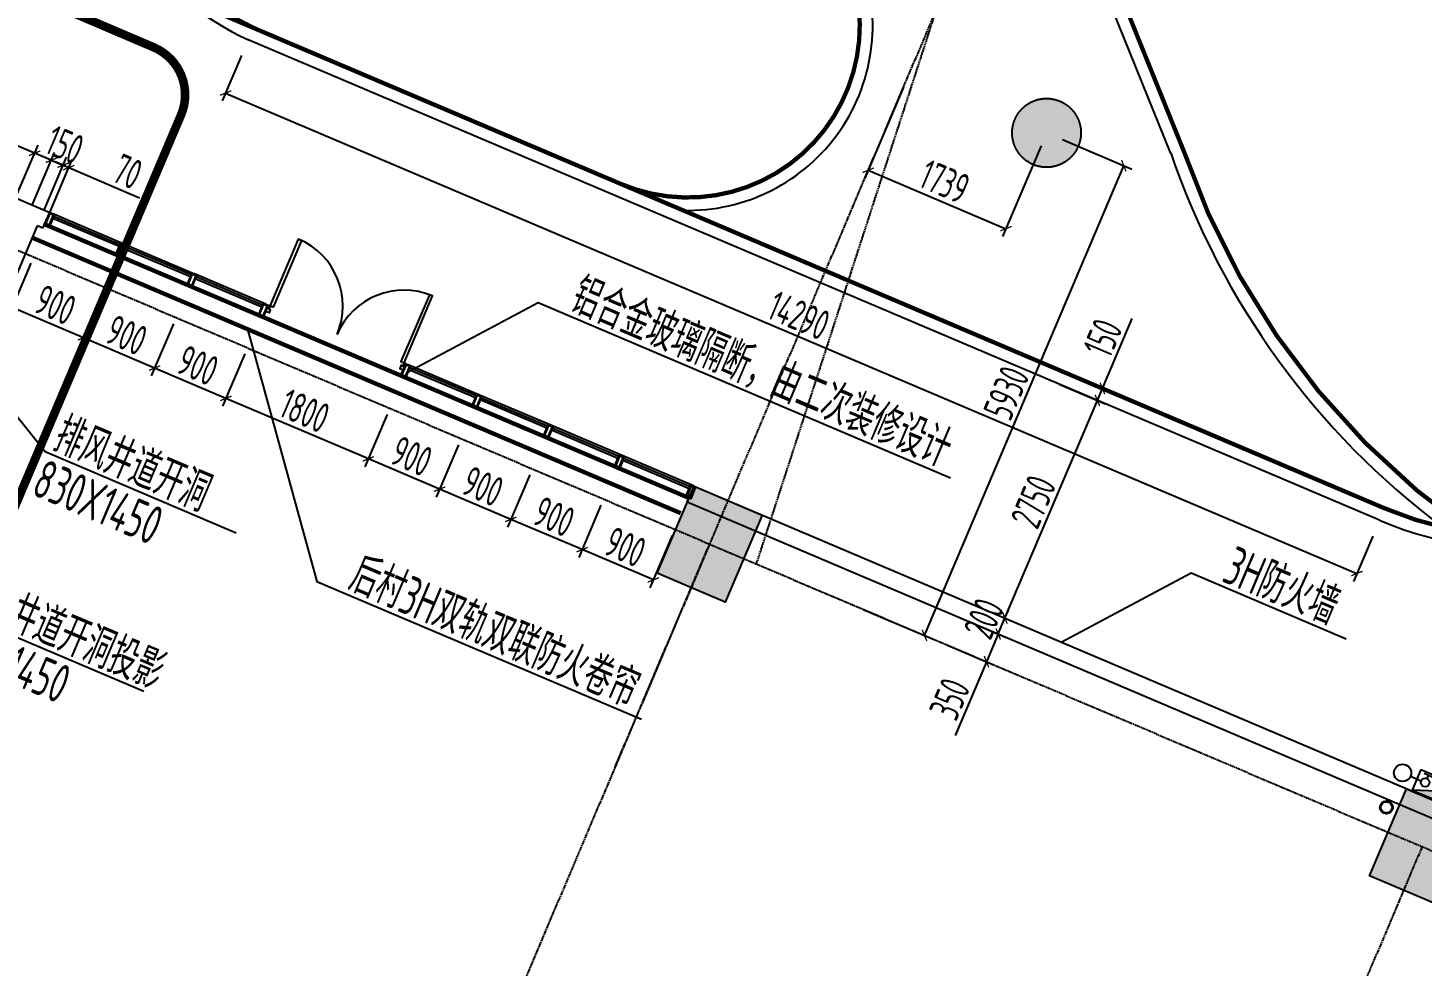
# Model space of a CAD drawing. Extents: x -3523 to 12007717, y -6694179 to 21431.
# Drawn here: x 11941555 to 11957767, y -6424148 to -6413245 of the extents above; entities that cross this region are included whole.
import ezdxf
from ezdxf.enums import TextEntityAlignment as Align
from ezdxf.xclip import XClip

# ---------------------------------------------------------------- set-up
doc = ezdxf.new("R2010")
doc.units = 0
doc.header["$LTSCALE"] = 10
doc.header["$MEASUREMENT"] = 0
doc.header["$XCLIPFRAME"] = 0
for name, pattern in [('A3-RG-axis-100$0$CENTER', [2, 1.25, -0.25, 0.25, -0.25]), ('A3-RI-4F$0$DASH', [0.35, 0.25, -0.1]), ('A3-RI-4F$0$DASHED2', [0.375, 0.25, -0.125]), ('DASHED2', [0.375, 0.25, -0.125])]:
    doc.linetypes.add(name, pattern=pattern)
for name, color, linetype in [('A-CLOD', 200, 'Continuous'), ('A3-RB-4F-100$0$A-DIMS-100', 1, 'Continuous'), ('A3-RG-axis-100$0$A-DIMS-100', 1, 'Continuous'), ('A3-RG-axis-100$0$A-GRID', 1, 'A3-RG-axis-100$0$CENTER'), ('A3-RI-4F$0$A-DETAILS', 11, 'Continuous'), ('A3-RI-4F$0$A-DOOR-ROLL', 2, 'A3-RI-4F$0$DASHED2'), ('A3-RI-4F$0$A-FLOR-CURT', 55, 'Continuous'), ('A3-RI-4F$0$A-GLAZ', 140, 'Continuous'), ('A3-RI-4F$0$A-STRS-HRAL', 80, 'Continuous'), ('A3-RI-4F$0$A-WALL', 7, 'Continuous'), ('A3-RM-4F$0$$AUDIT_BAD_LAYER1', 7, 'Continuous'), ('A3-RM-4F$0$0P-1', 191, 'Continuous'), ('A3-RM-4F$0$0P-FE-FH-P', 41, 'A3-RM-4F$0$YJdef_FE-FH_LINE_F'), ('A3-RM-4F$0$0P-FE-FH-V', 141, 'Continuous'), ('A3-RM-4F$0$0P-FE-HY', 141, 'Continuous'), ('A3-RS-1F$0$A-HATH-GRAY', 8, 'Continuous'), ('A3-RS-1F$0$A-WALL', 7, 'Continuous'), ('A3-SYMB-4F-100$0$A-SYMB', 4, 'Continuous'), ('A3-SYMB-4F-100$0$A-SYMB-AREA', 4, 'Continuous'), ('A3-SYMB-4F-100$0$A-SYMB-NAME', 4, 'Continuous'), ('A3-SYMB-4F-100$0$A-SYMB-NAME-E', 4, 'Continuous')]:
    doc.layers.add(name, color=color, linetype=linetype)
doc.styles.add('A3-RB-4F-100$0$XD2008', font='xd-hzs.shx', dxfattribs={"width": 0.7, "bigfont": 'xd-hztxt.shx'})
doc.styles.add('A3-RG-axis-100$0$XD2008', font='xd-hzs.shx', dxfattribs={"width": 0.7, "bigfont": 'xd-hztxt.shx'})
doc.styles.add('A3-RM-4F$0$hz1', font='hzs.shx', dxfattribs={"width": 0.75, "bigfont": 'hztxt.shx'})
doc.styles.add('A3-SYMB-4F-100$0$ECADI', font='hzs.shx', dxfattribs={"width": 0.7, "bigfont": 'hztxt.shx'})
doc.linetypes.add('A3-RM-4F$0$YJdef_FE-FH_LINE_F', pattern='A,4,-0.2,["F",A3-RM-4F$0$hz1,S=0.2,R=0,X=-0.1,Y=-0.1],-0.1', length=4.3)
doc.dimstyles.new('A3-RB-4F-100$0$XD100$0', dxfattribs={"dimscale": 100, "dimtxt": 3.5, "dimasz": 1, "dimexe": 1, "dimexo": 2, "dimgap": 0.5, "dimtad": 1, "dimdec": 0, "dimdsep": 46, "dimtxsty": 'A3-RB-4F-100$0$XD2008', "dimblk1": 'A3-RB-4F-100$0$_ARCHTICK', "dimblk2": 'A3-RB-4F-100$0$_ARCHTICK', "dimsah": 1, "dimcen": 2.5, "dimclrt": 4, "dimaunit": 1, "dimadec": 0, "dimazin": 0, "dimtfac": 1, "dimtdec": 0, "dimtix": 1, "dimtmove": 0, "dimatfit": 3, "dimfxl": 0, "dimtolj": 1, "dimtzin": 0, "dimarcsym": 0})
doc.dimstyles.new('A3-RG-axis-100$0$XD100$0', dxfattribs={"dimscale": 100, "dimtxt": 3.5, "dimasz": 1, "dimexe": 1, "dimexo": 2, "dimgap": 0.5, "dimtad": 1, "dimdec": 0, "dimdsep": 46, "dimtxsty": 'A3-RG-axis-100$0$XD2008', "dimblk1": 'A3-RG-axis-100$0$_ARCHTICK', "dimblk2": 'A3-RG-axis-100$0$_ARCHTICK', "dimsah": 1, "dimcen": 2.5, "dimclrt": 4, "dimaunit": 1, "dimadec": 0, "dimazin": 0, "dimtfac": 1, "dimtdec": 0, "dimtix": 1, "dimtmove": 0, "dimatfit": 3, "dimfxl": 0, "dimtolj": 1, "dimtzin": 0, "dimarcsym": 0})

# ---------------------------------------------------------------- blocks, each defined once
blk = doc.blocks.new('A3-RI-4F$0$BLM1740')
at = {"layer": 'A3-RI-4F$0$A-GLAZ'}
for points in [[(-1240, -123), (-910, 655), (-874, 640), (-1205, -138)], [(317, -784), (647, -6), (612, 9), (281, -769)], [(-1263, -114), (-1240, -123), (-1255, -159), (-1238, -166), (-1253, -202), (-1293, -185)], [(339, -794), (317, -784), (302, -820), (284, -812), (269, -848), (309, -865)]]:
    blk.add_lwpolyline(points, close=True, dxfattribs=at)
for centre, start, end in [((-1240, -123), 337, 67), ((317, -784), 67, 157)]:
    blk.add_arc(centre, 846, start, end, dxfattribs=at)
blk = doc.blocks.new('A3-RI-4F$0$GEDUAN900')
at = {"layer": 'A3-RI-4F$0$A-DETAILS'}
for points in [[(-442, 188), (-383, 326), (-328, 302), (-387, 164)], [(-429, 193), (-378, 313), (-341, 297), (-392, 177)], [(387, -164), (445, -26), (500, -49), (442, -188)], [(400, -159), (451, -39), (487, -55), (437, -174)]]:
    blk.add_lwpolyline(points, close=True, dxfattribs=at)
at = {"layer": 'A3-RI-4F$0$A-GLAZ'}
for p, q in [((414, -176), (-414, 176)), ((473, -38), (-356, 314)), ((426, -72), (-348, 256)), ((435, -49), (-338, 279))]:
    blk.add_line(p, q, dxfattribs=at)
blk = doc.blocks.new('A3-RI-4F')
at = {"layer": 'A3-RI-4F$0$A-DOOR-ROLL', "linetype": 'A3-RI-4F$0$DASH', "const_width": 50}
for points in [[(11941750, -6415527), (11949243, -6418708)], [(11941608, -6415684), (11949146, -6418884)]]:
    blk.add_lwpolyline(points, dxfattribs=at)
at = {"layer": 'A3-RI-4F$0$A-FLOR-CURT', "color": 10, "linetype": 'A3-RI-4F$0$DASH', "const_width": 50}
blk.add_lwpolyline([(11943829, -6407969, 0.598393), (11944179, -6413245), (11957331, -6418828, 0.289874), (11961658, -6418117), (11965672, -6413391, 0.520192), (11964533, -6408925), (11951691, -6404753, 0.227491), (11948257, -6405204)], format="xyb", close=True, dxfattribs=at)
at = {"layer": 'A3-RI-4F$0$A-FLOR-CURT', "color": 170, "linetype": 'A3-RI-4F$0$DASH', "const_width": 50}
for points in [[(11943360, -6412898), (11948447, -6415057, 0.668179), (11951083, -6412467), (11948801, -6406818, 0.056766), (11947937, -6405227, 0.056766)], [(11964533, -6408925, -0.000868), (11964490, -6408911), (11954959, -6405815, 0.63707), (11952486, -6408466), (11954985, -6414650, 0.159126), (11958348, -6419112)]]:
    blk.add_lwpolyline(points, format="xyb", dxfattribs=at)
at = {"layer": 'A3-RI-4F$0$A-GLAZ'}
blk.add_line((11949223, -6418754), (11949302, -6418570), dxfattribs=at)
at = {"layer": 'A3-RI-4F$0$A-STRS-HRAL'}
for p, q in [((11954846, -6414706), (11952347, -6408522)), ((11952486, -6408466), (11954985, -6414650)), ((11957272, -6418966), (11944118, -6413382)), ((11944179, -6413245), (11957331, -6418828))]:
    blk.add_line(p, q, dxfattribs=at)
for centre, radius, start, end in [((11945419, -6410513), 3150, 122, 245.6181), ((11949229, -6413216), 2150, 268.5289, 22), ((11949229, -6413216), 2000, 247, 22), ((11963499, -6411731), 9000, 198.9235, 235.0884), ((11963499, -6411731), 9150, 198.9235, 233.0811), ((11958933, -6415054), 4250, 247, 311.8046), ((11958933, -6415054), 4100, 247, 311.6621)]:
    blk.add_arc(centre, radius, start, end, dxfattribs=at)
at = {"layer": 'A3-RI-4F$0$A-WALL'}
for p, q in [((11940078, -6414655), (11941809, -6415389)), ((11941731, -6415574), (11941809, -6415389)), ((11939779, -6419992), (11941666, -6415546)), ((11941731, -6415574), (11941666, -6415546)), ((11949223, -6418754), (11949302, -6418570)), ((11949223, -6418754), (11949302, -6418570)), ((11949302, -6418570), (11958378, -6422423)), ((11949223, -6418754), (11958300, -6422607))]:
    blk.add_line(p, q, dxfattribs=at)
at = {"layer": 'A3-RI-4F$0$A-GLAZ', "rotation": 4.760720765335206e-06}
for name, p in [('A3-RI-4F$0$GEDUAN900', (11942192, -6415715)), ('A3-RI-4F$0$GEDUAN900', (11943020, -6416067)), ('A3-RI-4F$0$BLM1740', (11945612, -6416354)), ('A3-RI-4F$0$GEDUAN900', (11943849, -6416418)), ('A3-RI-4F$0$GEDUAN900', (11946334, -6417473)), ('A3-RI-4F$0$GEDUAN900', (11947163, -6417825)), ('A3-RI-4F$0$GEDUAN900', (11947991, -6418177)), ('A3-RI-4F$0$GEDUAN900', (11948820, -6418528))]:
    blk.add_blockref(name, p, dxfattribs=at)
blk = doc.blocks.new('A3-RG-axis-100$0$_ARCHTICK')
at = {"color": 0, "linetype": 'ByBlock', "const_width": 0.15}
blk.add_lwpolyline([(-0.5, -0.5), (0.5, 0.5)], dxfattribs=at)
blk = doc.blocks.new('*D303')
at = {"layer": 'A3-RG-axis-100$0$A-DIMS-100', "color": 0, "lineweight": -2}
for p, q in [((11951736, -6413934), (11951288, -6414991)), ((11953337, -6414614), (11952889, -6415670)), ((11951327, -6414899), (11952928, -6415578))]:
    blk.add_line(p, q, dxfattribs=at)
at = {"layer": 'Defpoints', "color": 0}
for p in [(11951815, -6413750), (11953415, -6414430), (11952928, -6415578)]:
    blk.add_point(p, dxfattribs=at)
at = {"layer": 'A3-RG-axis-100$0$A-DIMS-100', "color": 0, "lineweight": -2, "xscale": 100, "yscale": 100, "zscale": 100}
for p, rotation in [((11951327, -6414899), 156.9999999999105), ((11952928, -6415578), 336.9999999999105)]:
    blk.add_blockref('A3-RG-axis-100$0$_ARCHTICK', p, dxfattribs=dict(at, rotation=rotation))
at = {"layer": 'A3-RG-axis-100$0$A-DIMS-100', "color": 4, "insert": (11952215, -6415031), "char_height": 350, "attachment_point": 5, "rotation": 337, "style": 'A3-RG-axis-100$0$XD2008'}
blk.add_mtext('\\A1;1739', dxfattribs=at)
blk = doc.blocks.new('*D304')
at = {"layer": 'A3-RG-axis-100$0$A-DIMS-100', "color": 0, "lineweight": -2}
for p, q in [((11953584, -6414543), (11954390, -6414886)), ((11951981, -6420305), (11954298, -6414846)), ((11951267, -6420002), (11952073, -6420344))]:
    blk.add_line(p, q, dxfattribs=at)
at = {"layer": 'Defpoints', "color": 0}
for p in [(11953400, -6414465), (11954298, -6414846), (11951083, -6419924)]:
    blk.add_point(p, dxfattribs=at)
at = {"layer": 'A3-RG-axis-100$0$A-DIMS-100', "color": 0, "lineweight": -2, "xscale": 100, "yscale": 100, "zscale": 100}
for p, rotation in [((11954298, -6414846), 66.9999999999189), ((11951981, -6420305), 246.9999999999189)]:
    blk.add_blockref('A3-RG-axis-100$0$_ARCHTICK', p, dxfattribs=dict(at, rotation=rotation))
at = {"layer": 'A3-RG-axis-100$0$A-DIMS-100', "color": 4, "insert": (11952933, -6417488), "char_height": 350, "attachment_point": 5, "rotation": 67, "style": 'A3-RG-axis-100$0$XD2008'}
blk.add_mtext('\\A1;5930', dxfattribs=at)
blk = doc.blocks.new('A3-SYMB-4F-100$0$ECADI-TAG-ROOM')
at = {"layer": 'A3-SYMB-4F-100$0$A-SYMB-AREA', "style": 'A3-SYMB-4F-100$0$ECADI', "width": 0.7}
blk.add_attdef('340M2', text='', height=2.5, dxfattribs=at).set_placement((7.17, -1.75), align=Align.MIDDLE_LEFT)
at = {"layer": 'A3-SYMB-4F-100$0$A-SYMB-NAME', "style": 'A3-SYMB-4F-100$0$ECADI', "width": 0.7}
blk.add_attdef('CHINESENAME', (-5.13, 0.09), '', height=4.5, dxfattribs=at)
at = {"layer": 'A3-SYMB-4F-100$0$A-SYMB-NAME-E', "style": 'A3-SYMB-4F-100$0$ECADI', "width": 0.7}
for tag, p in [('ENGLISHHIGH', (-5.13, 8.04)), ('ENGLISHLOW', (-5.13, 4.84))]:
    blk.add_attdef(tag, p, '', height=2.5, dxfattribs=at)
blk = doc.blocks.new('A3-SYMB-4F-100')
at = {"layer": 'A3-SYMB-4F-100$0$A-SYMB'}
for points in [[(11945977, -6417240), (11947490, -6416437), (11952282, -6418472)], [(11944108, -6416746), (11944915, -6419677), (11948689, -6421279)], [(11940663, -6416807), (11941756, -6418168), (11943977, -6419111)], [(11939413, -6418864), (11940064, -6419748), (11942904, -6420954)], [(11953570, -6420382), (11955083, -6419579), (11956885, -6420344)]]:
    blk.add_lwpolyline(points, dxfattribs=at)
ref = blk.add_blockref('A3-SYMB-4F-100$0$ECADI-TAG-ROOM', (11948298, -6416738), dxfattribs=dict(at, xscale=99.99999999989046, yscale=100.0000000001164, rotation=337))
ref.add_attrib('CHINESENAME', '铝合金玻璃隔断，由二次装修设计', (11947829, -6416530), dxfattribs={"height": 450, "rotation": 337, "style": 'A3-SYMB-4F-100$0$ECADI', "width": 0.7})
ref = blk.add_blockref('A3-SYMB-4F-100$0$ECADI-TAG-ROOM', (11942286, -6418359), dxfattribs=dict(at, xscale=99.99999999989046, yscale=100.0000000001164, rotation=337))
ref.add_attrib('CHINESENAME', '排风井道开洞', (11941818, -6418150), dxfattribs={"height": 450, "rotation": 337, "style": 'A3-SYMB-4F-100$0$ECADI', "width": 0.7})
ref = blk.add_blockref('A3-SYMB-4F-100$0$ECADI-TAG-ROOM', (11942047, -6418871), dxfattribs=dict(at, xscale=99.99999999989046, yscale=100.0000000001164, rotation=337))
ref.add_attrib('CHINESENAME', '830X1450', (11941579, -6418662), dxfattribs={"height": 450, "rotation": 337, "style": 'A3-SYMB-4F-100$0$ECADI', "width": 0.7})
ref = blk.add_blockref('A3-SYMB-4F-100$0$ECADI-TAG-ROOM', (11940594, -6419938), dxfattribs=dict(at, xscale=99.99999999989046, yscale=100.0000000001164, rotation=337))
ref.add_attrib('CHINESENAME', '上部排风井道开洞投影', (11940126, -6419730), dxfattribs={"height": 450, "rotation": 337, "style": 'A3-SYMB-4F-100$0$ECADI', "width": 0.7})
ref = blk.add_blockref('A3-SYMB-4F-100$0$ECADI-TAG-ROOM', (11945723, -6419978), dxfattribs=dict(at, xscale=99.99999999989046, yscale=100.0000000001164, rotation=337))
ref.add_attrib('CHINESENAME', '后村3H双轨双联防火卷帘', (11945255, -6419770), dxfattribs={"height": 450, "rotation": 337, "style": 'A3-SYMB-4F-100$0$ECADI', "width": 0.7})
ref = blk.add_blockref('A3-SYMB-4F-100$0$ECADI-TAG-ROOM', (11955891, -6419880), dxfattribs=dict(at, xscale=99.99999999989046, yscale=100.0000000001164, rotation=337))
ref.add_attrib('CHINESENAME', '3H防火墙', (11955422, -6419672), dxfattribs={"height": 450, "rotation": 337, "style": 'A3-SYMB-4F-100$0$ECADI', "width": 0.7})
ref = blk.add_blockref('A3-SYMB-4F-100$0$ECADI-TAG-ROOM', (11940972, -6420712), dxfattribs=dict(at, xscale=99.99999999989046, yscale=100.0000000001164, rotation=337))
ref.add_attrib('CHINESENAME', '830X1450', (11940504, -6420504), dxfattribs={"height": 450, "rotation": 337, "style": 'A3-SYMB-4F-100$0$ECADI', "width": 0.7})
blk = doc.blocks.new('*U3226')
at = {"layer": 'A3-RM-4F$0$$AUDIT_BAD_LAYER1', "extrusion": (0, 0, -1)}
blk.add_hatch(color=256, dxfattribs=at).paths.add_polyline_path([(-260, 700), (0, 0), (0, 700)])
for p, q in [((260, 700), (0, 700)), ((0, 0), (0, 700)), ((260, 700), (0, 0)), ((260, 0), (260, 700)), ((260, 0), (0, 0)), ((231, 106, 0), (191, 106, 0)), ((231, 156, 0), (231, 56, 0))]:
    blk.add_line(p, q, dxfattribs=at)
blk.add_circle((-141, 106, 0), 50, dxfattribs=at)
blk = doc.blocks.new('A3-RM-4F$0$DFA')
at = {"layer": 'A3-RM-4F$0$0P-FE-FH-V'}
for radius in [75, 65]:
    blk.add_circle((0, 0), radius, dxfattribs=at)
blk = doc.blocks.new('A3-RM-4F')
at = {"layer": 'A3-RM-4F$0$0P-FE-FH-P'}
blk.add_line((11957632, -6421941, 0), (11957757, -6421994, 0), dxfattribs=at)
at = {"layer": 'A3-RM-4F$0$0P-FE-FH-V'}
blk.add_circle((11957540, -6421902, 0), 100, dxfattribs=at)
at = {"layer": 'A3-RM-4F$0$0P-1'}
blk.add_blockref('A3-RM-4F$0$DFA', (11957352, -6422303), dxfattribs=at)
at = {"layer": 'A3-RM-4F$0$0P-FE-FH-V'}
blk.add_blockref('A3-RM-4F$0$DFA', (11957352, -6422303), dxfattribs=at)
at = {"layer": 'A3-RM-4F$0$0P-FE-HY', "xscale": -0.9999999999999886, "rotation": 246.9999999998606}
blk.add_blockref('*U3226', (11957650, -6422102), dxfattribs=at)
blk = doc.blocks.new('A3-RB-4F-100$0$_ARCHTICK')
at = {"color": 0, "linetype": 'ByBlock', "const_width": 0.15}
blk.add_lwpolyline([(-0.5, -0.5), (0.5, 0.5)], dxfattribs=at)
blk = doc.blocks.new('*D3126')
at = {"layer": 'A3-RB-4F-100$0$A-DIMS-100', "color": 0, "lineweight": -2}
for p, q in [((11944040, -6413566), (11943816, -6414094)), ((11943855, -6414002), (11957009, -6419585)), ((11957194, -6419150), (11956970, -6419677))]:
    blk.add_line(p, q, dxfattribs=at)
at = {"layer": 'Defpoints', "color": 0}
for p in [(11944118, -6413382), (11957272, -6418966), (11957009, -6419585)]:
    blk.add_point(p, dxfattribs=at)
at = {"layer": 'A3-RB-4F-100$0$A-DIMS-100', "color": 0, "lineweight": -2, "xscale": 100, "yscale": 100, "zscale": 100}
for p, rotation in [((11943855, -6414002), 156.9999999998932), ((11957009, -6419585), 336.9999999998932)]:
    blk.add_blockref('A3-RB-4F-100$0$_ARCHTICK', p, dxfattribs=dict(at, rotation=rotation))
at = {"layer": 'A3-RB-4F-100$0$A-DIMS-100', "color": 4, "insert": (11950520, -6416586), "char_height": 350, "attachment_point": 5, "rotation": 337, "style": 'A3-RB-4F-100$0$XD2008'}
blk.add_mtext('\\A1;14290', dxfattribs=at)
blk = doc.blocks.new('*D3130')
at = {"layer": 'A3-RB-4F-100$0$A-DIMS-100', "color": 0, "lineweight": -2}
for p, q in [((11952394, -6420100), (11952930, -6420328)), ((11952838, -6420288), (11952702, -6420611)), ((11952258, -6420422), (11952794, -6420650)), ((11952702, -6420611), (11952338, -6421467))]:
    blk.add_line(p, q, dxfattribs=at)
at = {"layer": 'Defpoints', "color": 0}
for p in [(11952210, -6420022), (11952073, -6420344), (11952838, -6420288)]:
    blk.add_point(p, dxfattribs=at)
at = {"layer": 'A3-RB-4F-100$0$A-DIMS-100', "color": 0, "lineweight": -2, "xscale": 100, "yscale": 100, "zscale": 100}
for p, rotation in [((11952838, -6420288), 66.99999999991998), ((11952702, -6420611), 246.99999999992)]:
    blk.add_blockref('A3-RB-4F-100$0$_ARCHTICK', p, dxfattribs=dict(at, rotation=rotation))
at = {"layer": 'A3-RB-4F-100$0$A-DIMS-100', "color": 4, "insert": (11952274, -6421043), "char_height": 350, "attachment_point": 5, "rotation": 67, "style": 'A3-RB-4F-100$0$XD2008'}
blk.add_mtext('\\A1;350', dxfattribs=at)
blk = doc.blocks.new('*D3131')
at = {"layer": 'A3-RB-4F-100$0$A-DIMS-100', "color": 0, "lineweight": -2}
for p, q in [((11952472, -6419916), (11953008, -6420143)), ((11952916, -6420104), (11952956, -6420012)), ((11952394, -6420100), (11952930, -6420328)), ((11952838, -6420288), (11952916, -6420104)), ((11952838, -6420288), (11952799, -6420381))]:
    blk.add_line(p, q, dxfattribs=at)
at = {"layer": 'Defpoints', "color": 0}
for p in [(11952288, -6419838), (11952210, -6420022), (11952916, -6420104)]:
    blk.add_point(p, dxfattribs=at)
at = {"layer": 'A3-RB-4F-100$0$A-DIMS-100', "color": 0, "lineweight": -2, "xscale": 100, "yscale": 100, "zscale": 100}
for p, rotation in [((11952916, -6420104), 246.9999999999498), ((11952838, -6420288), 66.99999999994981)]:
    blk.add_blockref('A3-RB-4F-100$0$_ARCHTICK', p, dxfattribs=dict(at, rotation=rotation))
at = {"layer": 'A3-RB-4F-100$0$A-DIMS-100', "color": 4, "insert": (11952670, -6420109), "char_height": 350, "attachment_point": 5, "rotation": 67, "style": 'A3-RB-4F-100$0$XD2008'}
blk.add_mtext('\\A1;200', dxfattribs=at)
blk = doc.blocks.new('*D3132')
at = {"layer": 'A3-RB-4F-100$0$A-DIMS-100', "color": 0, "lineweight": -2}
for p, q in [((11953547, -6417385), (11954083, -6417612)), ((11952916, -6420104), (11953991, -6417573)), ((11952472, -6419916), (11953008, -6420143))]:
    blk.add_line(p, q, dxfattribs=at)
at = {"layer": 'Defpoints', "color": 0}
for p in [(11953363, -6417306), (11953991, -6417573), (11952288, -6419838)]:
    blk.add_point(p, dxfattribs=at)
at = {"layer": 'A3-RB-4F-100$0$A-DIMS-100', "color": 0, "lineweight": -2, "xscale": 100, "yscale": 100, "zscale": 100}
for p, rotation in [((11953991, -6417573), 66.99999999990065), ((11952916, -6420104), 246.9999999999007)]:
    blk.add_blockref('A3-RB-4F-100$0$_ARCHTICK', p, dxfattribs=dict(at, rotation=rotation))
at = {"layer": 'A3-RB-4F-100$0$A-DIMS-100', "color": 4, "insert": (11953247, -6418751), "char_height": 350, "attachment_point": 5, "rotation": 67, "style": 'A3-RB-4F-100$0$XD2008'}
blk.add_mtext('\\A1;2750', dxfattribs=at)
blk = doc.blocks.new('*D3133')
at = {"layer": 'A3-RB-4F-100$0$A-DIMS-100', "color": 0, "lineweight": -2}
for p, q in [((11954050, -6417435), (11954395, -6416622)), ((11953606, -6417246), (11954142, -6417474)), ((11953547, -6417385), (11954083, -6417612)), ((11953991, -6417573), (11954050, -6417435))]:
    blk.add_line(p, q, dxfattribs=at)
at = {"layer": 'Defpoints', "color": 0}
for p in [(11953421, -6417168), (11953363, -6417306), (11954050, -6417435)]:
    blk.add_point(p, dxfattribs=at)
at = {"layer": 'A3-RB-4F-100$0$A-DIMS-100', "color": 0, "lineweight": -2, "xscale": 100, "yscale": 100, "zscale": 100}
for p, rotation in [((11954050, -6417435), 66.99999999988026), ((11953991, -6417573), 246.9999999998803)]:
    blk.add_blockref('A3-RB-4F-100$0$_ARCHTICK', p, dxfattribs=dict(at, rotation=rotation))
at = {"layer": 'A3-RB-4F-100$0$A-DIMS-100', "color": 4, "insert": (11954054, -6416848), "char_height": 350, "attachment_point": 5, "rotation": 67, "style": 'A3-RB-4F-100$0$XD2008'}
blk.add_mtext('\\A1;150', dxfattribs=at)
blk = doc.blocks.new('*D3146')
at = {"layer": 'A3-RB-4F-100$0$A-DIMS-100', "color": 0, "lineweight": -2}
for p, q in [((11948219, -6418792), (11947961, -6419400)), ((11949047, -6419144), (11948789, -6419752)), ((11948828, -6419660), (11948000, -6419308))]:
    blk.add_line(p, q, dxfattribs=at)
at = {"layer": 'Defpoints', "color": 0}
for p in [(11948297, -6418608), (11949125, -6418960), (11948000, -6419308)]:
    blk.add_point(p, dxfattribs=at)
at = {"layer": 'A3-RB-4F-100$0$A-DIMS-100', "color": 0, "lineweight": -2, "xscale": 100, "yscale": 100, "zscale": 100}
for p, rotation in [((11948000, -6419308), 157.0000045338085), ((11948828, -6419660), 337.0000045338085)]:
    blk.add_blockref('A3-RB-4F-100$0$_ARCHTICK', p, dxfattribs=dict(at, rotation=rotation))
at = {"layer": 'A3-RB-4F-100$0$A-DIMS-100', "color": 4, "insert": (11948502, -6419277), "char_height": 350, "attachment_point": 5, "rotation": 337, "style": 'A3-RB-4F-100$0$XD2008'}
blk.add_mtext('\\A1;900', dxfattribs=at)
blk = doc.blocks.new('*D3147')
at = {"layer": 'A3-RB-4F-100$0$A-DIMS-100', "color": 0, "lineweight": -2}
for p, q in [((11947390, -6418440), (11947132, -6419048)), ((11948219, -6418792), (11947961, -6419400)), ((11948000, -6419308), (11947171, -6418956))]:
    blk.add_line(p, q, dxfattribs=at)
at = {"layer": 'Defpoints', "color": 0}
for p in [(11947468, -6418256), (11948297, -6418608), (11947171, -6418956)]:
    blk.add_point(p, dxfattribs=at)
at = {"layer": 'A3-RB-4F-100$0$A-DIMS-100', "color": 0, "lineweight": -2, "xscale": 100, "yscale": 100, "zscale": 100}
for p, rotation in [((11947171, -6418956), 157.000004533754), ((11948000, -6419308), 337.000004533754)]:
    blk.add_blockref('A3-RB-4F-100$0$_ARCHTICK', p, dxfattribs=dict(at, rotation=rotation))
at = {"layer": 'A3-RB-4F-100$0$A-DIMS-100', "color": 4, "insert": (11947673, -6418925), "char_height": 350, "attachment_point": 5, "rotation": 337, "style": 'A3-RB-4F-100$0$XD2008'}
blk.add_mtext('\\A1;900', dxfattribs=at)
blk = doc.blocks.new('*D3148')
at = {"layer": 'A3-RB-4F-100$0$A-DIMS-100', "color": 0, "lineweight": -2}
for p, q in [((11946562, -6418089), (11946304, -6418697)), ((11947390, -6418440), (11947132, -6419048)), ((11947171, -6418956), (11946343, -6418605))]:
    blk.add_line(p, q, dxfattribs=at)
at = {"layer": 'Defpoints', "color": 0}
for p in [(11946640, -6417905), (11947468, -6418256), (11946343, -6418605)]:
    blk.add_point(p, dxfattribs=at)
at = {"layer": 'A3-RB-4F-100$0$A-DIMS-100', "color": 0, "lineweight": -2, "xscale": 100, "yscale": 100, "zscale": 100}
for p, rotation in [((11946343, -6418605), 157.0000045337673), ((11947171, -6418956), 337.0000045337674)]:
    blk.add_blockref('A3-RB-4F-100$0$_ARCHTICK', p, dxfattribs=dict(at, rotation=rotation))
at = {"layer": 'A3-RB-4F-100$0$A-DIMS-100', "color": 4, "insert": (11946845, -6418573), "char_height": 350, "attachment_point": 5, "rotation": 337, "style": 'A3-RB-4F-100$0$XD2008'}
blk.add_mtext('\\A1;900', dxfattribs=at)
blk = doc.blocks.new('*D3149')
at = {"layer": 'A3-RB-4F-100$0$A-DIMS-100', "color": 0, "lineweight": -2}
for p, q in [((11945733, -6417737), (11945475, -6418345)), ((11946562, -6418089), (11946304, -6418697)), ((11946343, -6418605), (11945514, -6418253))]:
    blk.add_line(p, q, dxfattribs=at)
at = {"layer": 'Defpoints', "color": 0}
for p in [(11945812, -6417553), (11946640, -6417905), (11945514, -6418253)]:
    blk.add_point(p, dxfattribs=at)
at = {"layer": 'A3-RB-4F-100$0$A-DIMS-100', "color": 0, "lineweight": -2, "xscale": 100, "yscale": 100, "zscale": 100}
for p, rotation in [((11945514, -6418253), 157.0000045338003), ((11946343, -6418605), 337.0000045338003)]:
    blk.add_blockref('A3-RB-4F-100$0$_ARCHTICK', p, dxfattribs=dict(at, rotation=rotation))
at = {"layer": 'A3-RB-4F-100$0$A-DIMS-100', "color": 4, "insert": (11946017, -6418222), "char_height": 350, "attachment_point": 5, "rotation": 337, "style": 'A3-RB-4F-100$0$XD2008'}
blk.add_mtext('\\A1;900', dxfattribs=at)
blk = doc.blocks.new('*D3150')
at = {"layer": 'A3-RB-4F-100$0$A-DIMS-100', "color": 0, "lineweight": -2}
for p, q in [((11944077, -6417034), (11943818, -6417642)), ((11945514, -6418253), (11943858, -6417550)), ((11945733, -6417737), (11945475, -6418345))]:
    blk.add_line(p, q, dxfattribs=at)
at = {"layer": 'Defpoints', "color": 0}
for p in [(11944155, -6416850), (11943858, -6417550), (11945812, -6417553)]:
    blk.add_point(p, dxfattribs=at)
at = {"layer": 'A3-RB-4F-100$0$A-DIMS-100', "color": 0, "lineweight": -2, "xscale": 100, "yscale": 100, "zscale": 100}
for p, rotation in [((11943858, -6417550), 157.0000045337895), ((11945514, -6418253), 337.0000045337895)]:
    blk.add_blockref('A3-RB-4F-100$0$_ARCHTICK', p, dxfattribs=dict(at, rotation=rotation))
at = {"layer": 'A3-RB-4F-100$0$A-DIMS-100', "color": 4, "insert": (11944774, -6417694), "char_height": 350, "attachment_point": 5, "rotation": 337, "style": 'A3-RB-4F-100$0$XD2008'}
blk.add_mtext('\\A1;1800', dxfattribs=at)
blk = doc.blocks.new('*D3151')
at = {"layer": 'A3-RB-4F-100$0$A-DIMS-100', "color": 0, "lineweight": -2}
for p, q in [((11943248, -6416682), (11942990, -6417290)), ((11944077, -6417034), (11943818, -6417642)), ((11943858, -6417550), (11943029, -6417198))]:
    blk.add_line(p, q, dxfattribs=at)
at = {"layer": 'Defpoints', "color": 0}
for p in [(11943326, -6416498), (11944155, -6416850), (11943029, -6417198)]:
    blk.add_point(p, dxfattribs=at)
at = {"layer": 'A3-RB-4F-100$0$A-DIMS-100', "color": 0, "lineweight": -2, "xscale": 100, "yscale": 100, "zscale": 100}
for p, rotation in [((11943029, -6417198), 157.0000045338466), ((11943858, -6417550), 337.0000045338466)]:
    blk.add_blockref('A3-RB-4F-100$0$_ARCHTICK', p, dxfattribs=dict(at, rotation=rotation))
at = {"layer": 'A3-RB-4F-100$0$A-DIMS-100', "color": 4, "insert": (11943531, -6417167), "char_height": 350, "attachment_point": 5, "rotation": 337, "style": 'A3-RB-4F-100$0$XD2008'}
blk.add_mtext('\\A1;900', dxfattribs=at)
blk = doc.blocks.new('*D3152')
at = {"layer": 'A3-RB-4F-100$0$A-DIMS-100', "color": 0, "lineweight": -2}
for p, q in [((11942420, -6416330), (11942162, -6416938)), ((11943248, -6416682), (11942990, -6417290)), ((11943029, -6417198), (11942201, -6416846))]:
    blk.add_line(p, q, dxfattribs=at)
at = {"layer": 'Defpoints', "color": 0}
for p in [(11942498, -6416146), (11943326, -6416498), (11942201, -6416846)]:
    blk.add_point(p, dxfattribs=at)
at = {"layer": 'A3-RB-4F-100$0$A-DIMS-100', "color": 0, "lineweight": -2, "xscale": 100, "yscale": 100, "zscale": 100}
for p, rotation in [((11942201, -6416846), 157.0000045337622), ((11943029, -6417198), 337.0000045337622)]:
    blk.add_blockref('A3-RB-4F-100$0$_ARCHTICK', p, dxfattribs=dict(at, rotation=rotation))
at = {"layer": 'A3-RB-4F-100$0$A-DIMS-100', "color": 4, "insert": (11942703, -6416815), "char_height": 350, "attachment_point": 5, "rotation": 337, "style": 'A3-RB-4F-100$0$XD2008'}
blk.add_mtext('\\A1;900', dxfattribs=at)
blk = doc.blocks.new('*D3153')
at = {"layer": 'A3-RB-4F-100$0$A-DIMS-100', "color": 0, "lineweight": -2}
for p, q in [((11941591, -6415979), (11941333, -6416587)), ((11942420, -6416330), (11942162, -6416938)), ((11942201, -6416846), (11941372, -6416495))]:
    blk.add_line(p, q, dxfattribs=at)
at = {"layer": 'Defpoints', "color": 0}
for p in [(11941669, -6415795), (11942498, -6416146), (11941372, -6416495)]:
    blk.add_point(p, dxfattribs=at)
at = {"layer": 'A3-RB-4F-100$0$A-DIMS-100', "color": 0, "lineweight": -2, "xscale": 100, "yscale": 100, "zscale": 100}
for p, rotation in [((11941372, -6416495), 157.0000045337838), ((11942201, -6416846), 337.0000045337839)]:
    blk.add_blockref('A3-RB-4F-100$0$_ARCHTICK', p, dxfattribs=dict(at, rotation=rotation))
at = {"layer": 'A3-RB-4F-100$0$A-DIMS-100', "color": 4, "insert": (11941874, -6416463), "char_height": 350, "attachment_point": 5, "rotation": 337, "style": 'A3-RB-4F-100$0$XD2008'}
blk.add_mtext('\\A1;900', dxfattribs=at)
blk = doc.blocks.new('*D3163')
at = {"layer": 'A3-RB-4F-100$0$A-DIMS-100', "color": 0, "lineweight": -2}
for p, q in [((11941744, -6415362), (11942004, -6414749)), ((11941809, -6415389), (11942069, -6414776)), ((11941965, -6414841), (11941873, -6414802)), ((11941965, -6414841), (11942030, -6414869)), ((11942030, -6414869), (11942855, -6415219))]:
    blk.add_line(p, q, dxfattribs=at)
at = {"layer": 'Defpoints', "color": 0}
for p in [(11942030, -6414869), (11941666, -6415546), (11941731, -6415574)]:
    blk.add_point(p, dxfattribs=at)
at = {"layer": 'A3-RB-4F-100$0$A-DIMS-100', "color": 0, "lineweight": -2, "xscale": 100, "yscale": 100, "zscale": 100}
for p, rotation in [((11941965, -6414841), 336.9999999975211), ((11942030, -6414869), 156.9999999975211)]:
    blk.add_blockref('A3-RB-4F-100$0$_ARCHTICK', p, dxfattribs=dict(at, rotation=rotation))
at = {"layer": 'A3-RB-4F-100$0$A-DIMS-100', "color": 4, "insert": (11942715, -6414915), "char_height": 350, "attachment_point": 5, "rotation": 337, "style": 'A3-RB-4F-100$0$XD2008'}
blk.add_mtext('\\A1;70', dxfattribs=at)
blk = doc.blocks.new('*D3164')
at = {"layer": 'A3-RB-4F-100$0$A-DIMS-100', "color": 0, "lineweight": -2}
for p, q in [((11941606, -6415303), (11941866, -6414691)), ((11941827, -6414783), (11941735, -6414744)), ((11941744, -6415362), (11942004, -6414749)), ((11941827, -6414783), (11941965, -6414841)), ((11941965, -6414841), (11942057, -6414880))]:
    blk.add_line(p, q, dxfattribs=at)
at = {"layer": 'Defpoints', "color": 0}
for p in [(11941965, -6414841), (11941528, -6415488), (11941666, -6415546)]:
    blk.add_point(p, dxfattribs=at)
at = {"layer": 'A3-RB-4F-100$0$A-DIMS-100', "color": 0, "lineweight": -2, "xscale": 100, "yscale": 100, "zscale": 100}
for p, rotation in [((11941827, -6414783), 336.9999999974585), ((11941965, -6414841), 156.9999999974584)]:
    blk.add_blockref('A3-RB-4F-100$0$_ARCHTICK', p, dxfattribs=dict(at, rotation=rotation))
at = {"layer": 'A3-RB-4F-100$0$A-DIMS-100', "color": 4, "insert": (11941984, -6414605), "char_height": 350, "attachment_point": 5, "rotation": 337, "style": 'A3-RB-4F-100$0$XD2008'}
blk.add_mtext('\\A1;150', dxfattribs=at)
blk = doc.blocks.new('*D3165')
at = {"layer": 'A3-RB-4F-100$0$A-DIMS-100', "color": 0, "lineweight": -2}
for p, q in [((11941634, -6414701), (11940821, -6414355)), ((11941413, -6415221), (11941673, -6414608)), ((11941606, -6415303), (11941866, -6414691)), ((11941827, -6414783), (11941634, -6414701))]:
    blk.add_line(p, q, dxfattribs=at)
at = {"layer": 'Defpoints', "color": 0}
for p in [(11941827, -6414783), (11941335, -6415405), (11941528, -6415488)]:
    blk.add_point(p, dxfattribs=at)
at = {"layer": 'A3-RB-4F-100$0$A-DIMS-100', "color": 0, "lineweight": -2, "xscale": 100, "yscale": 100, "zscale": 100}
for p, rotation in [((11941634, -6414701), 156.9999999975924), ((11941827, -6414783), 336.9999999975924)]:
    blk.add_blockref('A3-RB-4F-100$0$_ARCHTICK', p, dxfattribs=dict(at, rotation=rotation))
at = {"layer": 'A3-RB-4F-100$0$A-DIMS-100', "color": 4, "insert": (11941223, -6414282), "char_height": 350, "attachment_point": 5, "rotation": 337, "style": 'A3-RB-4F-100$0$XD2008'}
blk.add_mtext('\\A1;210', dxfattribs=at)
blk = doc.blocks.new('A3-RS-1F')
at = {"layer": 'A3-RS-1F$0$A-HATH-GRAY'}
h = blk.add_hatch(color=256, dxfattribs=at)
edge = h.paths.add_edge_path()
edge.add_arc((11953400, -6414465), 400, 0, 360)
for points in [[(11950093, -6418906), (11949302, -6418570), (11948872, -6419583), (11949663, -6419919)], [(11958378, -6422423), (11957586, -6422087), (11957156, -6423099), (11957948, -6423435)]]:
    blk.add_hatch(color=256, dxfattribs=at).paths.add_polyline_path(points)
at = {"layer": 'A3-RS-1F$0$A-WALL'}
for points in [[(11949302, -6418570), (11950093, -6418906), (11949663, -6419919), (11948872, -6419583)], [(11957586, -6422087), (11958378, -6422423), (11957948, -6423435), (11957156, -6423099)]]:
    blk.add_lwpolyline(points, close=True, dxfattribs=at)
blk.add_circle((11953400, -6414465), 400, dxfattribs=at)
blk = doc.blocks.new('A3-RG-axis-100')
at = {"layer": 'A3-RG-axis-100$0$A-GRID'}
for p, q in [((11950027, -6419475.4), (11962313.3, -6381662.1)), ((11907163.4, -6401280.8), (11992184.7, -6437370.3)), ((11948384.1, -6421832), (11952124.3, -6413020.7)), ((11949482.5, -6419244.3), (11922974.2, -6481694)), ((11957767.1, -6422760.8), (11931258.7, -6485210.6))]:
    blk.add_line(p, q, dxfattribs=at)
at = {"layer": 'A3-RG-axis-100$0$A-DIMS-100'}
for p1, p2, distance, picture, middle in [((11951814.6, -6413750.3), (11953415.4, -6414429.8), -1247.5, '*D303', (11952215.4, -6415031.2)), ((11951083.3, -6419923.7), (11953400.3, -6414465.2), -975.7, '*D304', (11952932.8, -6417487.8))]:
    dim = blk.add_aligned_dim(p1=p1, p2=p2, distance=distance, dimstyle='A3-RG-axis-100$0$XD100$0', override={"dimasz": 1}, dxfattribs=at)
    dim.commit()
    dim.dimension.update_dxf_attribs({"geometry": picture, "text_midpoint": middle})
blk = doc.blocks.new('A3-RB-4F-100')
at = {"layer": 'A3-RB-4F-100$0$A-DIMS-100'}
for p1, p2, distance, picture, middle in [((11944118.3, -6413382.3), (11957272.2, -6418965.8), -673, '*D3126', (11950520.2, -6416586.5)), ((11941528, -6415487.6), (11941666.1, -6415546.2), 765.8, '*D3164', (11941984.2, -6414604.8)), ((11942497.8, -6416146.2), (11941669.3, -6415794.6), 760.5, '*D3153', (11941874.3, -6416463.3)), ((11943326.2, -6416497.9), (11942497.8, -6416146.2), 760.5, '*D3152', (11942702.8, -6416815)), ((11944154.7, -6416849.6), (11943326.2, -6416497.9), 760.5, '*D3151', (11943531.2, -6417166.6)), ((11945811.6, -6417552.9), (11944154.7, -6416849.6), 760.5, '*D3150', (11944773.9, -6417694.1)), ((11952288.4, -6419837.8), (11953362.9, -6417306.4), -682.3, '*D3132', (11953246.6, -6418750.8)), ((11946640, -6417904.5), (11945811.6, -6417552.9), 760.5, '*D3149', (11946016.6, -6418221.6)), ((11947468.5, -6418256.2), (11946640, -6417904.5), 760.5, '*D3148', (11946845, -6418573.3)), ((11948296.9, -6418607.8), (11947468.5, -6418256.2), 760.5, '*D3147', (11947673.5, -6418924.9)), ((11949125.4, -6418959.5), (11948296.9, -6418607.8), 760.5, '*D3146', (11948501.9, -6419276.6)), ((11952210.2, -6420021.9), (11952288.4, -6419837.8), -682.3, '*D3131', (11952670.3, -6420108.5))]:
    dim = blk.add_aligned_dim(p1=p1, p2=p2, distance=distance, dimstyle='A3-RB-4F-100$0$XD100$0', override={"dimasz": 1, "dimadec": 3}, dxfattribs=at)
    dim.commit()
    dim.dimension.update_dxf_attribs({"geometry": picture, "text_midpoint": middle})
for base, p1, p2, angle, picture, middle in [((11941827.3, -6414782.6), (11941334.7, -6415405.5), (11941528, -6415487.6), 337, '*D3165', (11941135.4, -6414488.9)), ((11942029.8, -6414868.5), (11941666.1, -6415546.2), (11941730.6, -6415573.5), 337, '*D3163', (11942626.6, -6415121.9)), ((11954049.6, -6417434.9), (11953362.9, -6417306.4), (11953421.5, -6417168.3), 67, '*D3133', (11954261.2, -6416936.3)), ((11952838.3, -6420288.5), (11952073.5, -6420344), (11952210.2, -6420021.9), 67, '*D3130', (11952480.8, -6421130.7))]:
    dim = blk.add_linear_dim(base=base, p1=p1, p2=p2, angle=angle, dimstyle='A3-RB-4F-100$0$XD100$0', override={"dimasz": 1, "dimadec": 3}, dxfattribs=at)
    dim.commit()
    dim.dimension.update_dxf_attribs({"geometry": picture, "text_midpoint": middle, "dimtype": 129})

msp = doc.modelspace()

# ---------------------------------------------------------------- linework, layer by layer
at = {"layer": 'A-CLOD', "linetype": 'DASHED2', "const_width": 100}
msp.add_lwpolyline([(11925732, -6406096), (11943019, -6413471, -0.413788), (11943336, -6414257), (11935490, -6432741, -0.414214), (11934703, -6433059), (11917500, -6425757, -0.414214), (11917183, -6424970), (11924945, -6406413, -0.414639)], format="xyb", close=True, dxfattribs=at)

# ---------------------------------------------------------------- block references
for name in ['A3-RB-4F-100', 'A3-RI-4F', 'A3-RG-axis-100', 'A3-SYMB-4F-100', 'A3-RM-4F']:
    msp.add_blockref(name, (0, 0))
ref = msp.add_blockref('A3-RS-1F', (0, 0))
XClip(ref).set_block_clipping_path([(11871425.4322899505, -6415321.6611522771), (11906602.3863900397, -6425223.3304480491), (11927660.6718041506, -6433885.5894491719), (11979180.2172092292, -6452870.0973187089), (12006666.0703704003, -6383055.1873073513), (11899640.5729718395, -6357118.50795958), (11882000.8699817006, -6406957.6178313009)])

doc.saveas('drawing.dxf')
